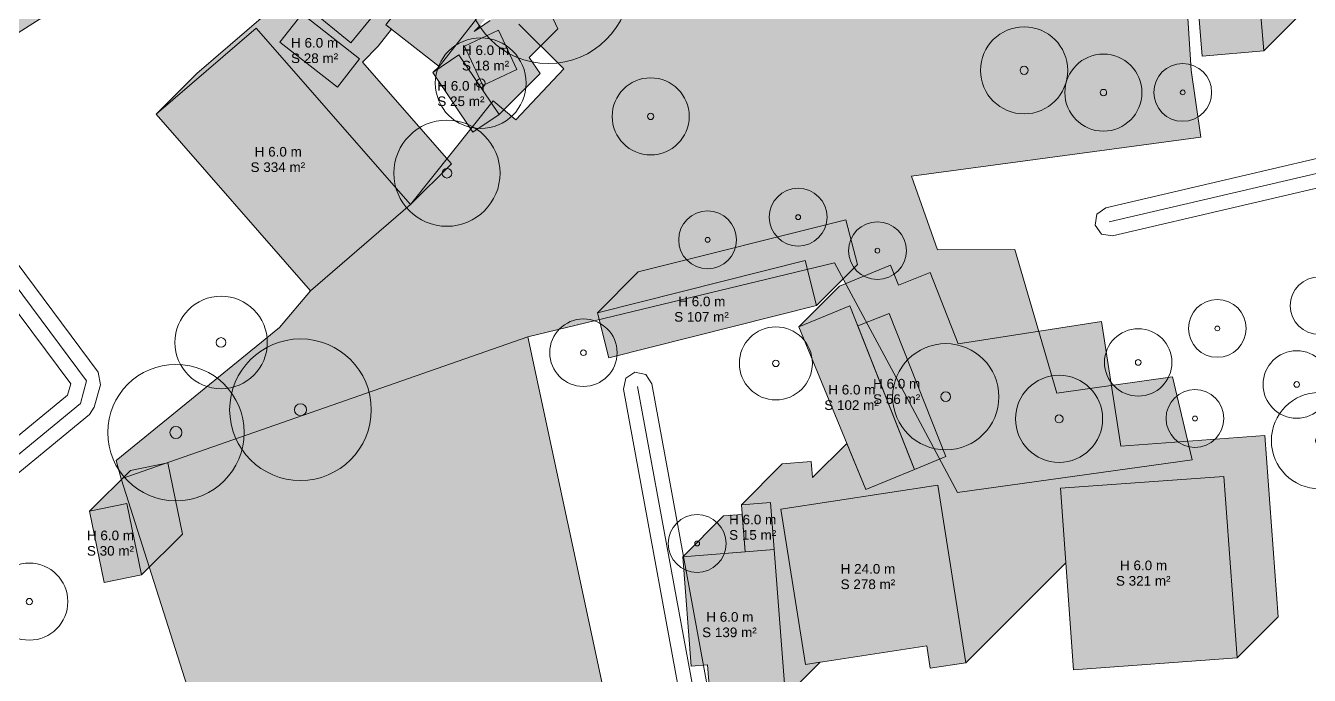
# Model space of a CAD drawing. Header units: metres. Extents: x -4 to 969, y -5 to 964.
# Drawn here: x 119.2 to 252.4, y 416.8 to 484.3 of the extents above; entities that cross this region are included whole.
import ezdxf

# ---------------------------------------------------------------- set-up
doc = ezdxf.new("R2010")
doc.units = ezdxf.units.M
doc.header["$MEASUREMENT"] = 0
for name, color, linetype, lineweight, true_color in [('TPX_BUILDING_AREAS_TEXT', 7, 'CONTINUOUS', 0, 0x000000), ('TPX_BUILDING_HEIGHTS_TEXT', 7, 'CONTINUOUS', 0, 0x000000), ('TPX_BUILDINGS', 7, 'CONTINUOUS', 0, 0x000000), ('TPX_BUILDINGS_HATCH', 7, 'CONTINUOUS', 0, 0xf0f0f0), ('TPX_BUILDINGS_SHADOWS_HATCH', 7, 'CONTINUOUS', 0, 0x000000), ('TPX_BUILDINGS_SHADOWS_OUTLINES', 7, 'CONTINUOUS', 0, 0x000000), ('TPX_ROADS_AXES', 7, 'CONTINUOUS', 0, 0x323232), ('TPX_ROADS_CONTOURS', 7, 'CONTINUOUS', 0, 0x646464), ('TPX_VEGETATION_GREEN_SPACES', 7, 'CONTINUOUS', 0, 0x58ba48), ('TPX_VEGETATION_GREEN_SPACES_HATCH', 7, 'CONTINUOUS', 0, 0x58ba48), ('TPX_VEGETATION_TREES_INDIVIDUAL', 7, 'CONTINUOUS', 0, 0x136734)]:
    doc.layers.add(name, color=color, linetype=linetype, lineweight=lineweight, true_color=true_color)
doc.styles.add('TPX_TEXTE', font='arial.ttf')

# ---------------------------------------------------------------- blocks, each defined once
blk = doc.blocks.new('TREETR006_CR071')
at = {"layer": 'TPX_VEGETATION_TREES_INDIVIDUAL'}
for radius in [7.08, 0.625]:
    blk.add_circle((0, 0, 0.04), radius, dxfattribs=at)
blk = doc.blocks.new('TREETR003_CR040')
at = {"layer": 'TPX_VEGETATION_TREES_INDIVIDUAL'}
for radius in [4, 0.333]:
    blk.add_circle((0, 0, 0.04), radius, dxfattribs=at)
blk = doc.blocks.new('TREETR003_CR030')
at = {"layer": 'TPX_VEGETATION_TREES_INDIVIDUAL'}
for radius in [3, 0.25]:
    blk.add_circle((0, 0, 0.04), radius, dxfattribs=at)
blk = doc.blocks.new('TREETR006_CR074')
at = {"layer": 'TPX_VEGETATION_TREES_INDIVIDUAL'}
for radius in [7.35, 0.625]:
    blk.add_circle((0, 0, 0.04), radius, dxfattribs=at)
blk = doc.blocks.new('TREETR003_CR038')
at = {"layer": 'TPX_VEGETATION_TREES_INDIVIDUAL'}
for radius in [3.79, 0.333]:
    blk.add_circle((0, 0, 0.04), radius, dxfattribs=at)
blk = doc.blocks.new('TREETR005_CR047')
at = {"layer": 'TPX_VEGETATION_TREES_INDIVIDUAL'}
for radius in [4.71, 0.458]:
    blk.add_circle((0, 0, 0.04), radius, dxfattribs=at)
blk = doc.blocks.new('TREETR005_CR048')
at = {"layer": 'TPX_VEGETATION_TREES_INDIVIDUAL'}
for radius in [4.8, 0.5]:
    blk.add_circle((0, 0, 0.04), radius, dxfattribs=at)
blk = doc.blocks.new('TREETR007_CR085')
at = {"layer": 'TPX_VEGETATION_TREES_INDIVIDUAL'}
for radius in [8.5, 0.708]:
    blk.add_circle((0, 0, 0.04), radius, dxfattribs=at)
blk = doc.blocks.new('TREETR003_CR035')
at = {"layer": 'TPX_VEGETATION_TREES_INDIVIDUAL'}
for radius in [3.5, 0.292]:
    blk.add_circle((0, 0, 0.04), radius, dxfattribs=at)
blk = doc.blocks.new('TREETR005_CR055')
at = {"layer": 'TPX_VEGETATION_TREES_INDIVIDUAL'}
for radius in [5.51, 0.5]:
    blk.add_circle((0, 0, 0.04), radius, dxfattribs=at)
blk = doc.blocks.new('TREETR004_CR050')
at = {"layer": 'TPX_VEGETATION_TREES_INDIVIDUAL'}
for radius in [5, 0.417]:
    blk.add_circle((0, 0, 0.04), radius, dxfattribs=at)
blk = doc.blocks.new('TREETR004_CR045')
at = {"layer": 'TPX_VEGETATION_TREES_INDIVIDUAL'}
for radius in [4.52, 0.417]:
    blk.add_circle((0, 0, 0.04), radius, dxfattribs=at)

msp = doc.modelspace()

# ---------------------------------------------------------------- hatches: boundary and pattern name
at = {"layer": 'TPX_BUILDINGS_HATCH'}
for points in [[(250.88, 497.3), (240.05, 496.41), (241.3, 481.1), (247.68, 481.63), (247.08, 488.94), (251.54, 489.3), (250.88, 497.3)], [(123.26, 493.13), (115.48, 488.18), (118.44, 483.52), (126.22, 488.48), (123.26, 493.13)], [(162.23, 491.56), (156.6, 484.35), (162.12, 480.03), (167.76, 487.24), (162.23, 491.56)], [(151.02, 488.93), (148.63, 486.01), (152.95, 482.46), (155.35, 485.37), (151.02, 488.93)], [(147.89, 485.48), (145.6, 482.54), (151.56, 477.89), (153.85, 480.82), (147.89, 485.48)], [(143.12, 484.01), (132.75, 475.06), (148.78, 456.72), (159.15, 465.68), (143.12, 484.01)], [(168.27, 483.78), (164.75, 482.14), (166.66, 478.04), (170.19, 479.7), (168.27, 483.78)], [(164.17, 481.24), (161.46, 479.38), (165.62, 473.19), (168.35, 475.04), (164.17, 481.24)], [(200.09, 459.87), (178.54, 454.45), (179.73, 449.79), (201.28, 455.2), (200.09, 459.87)], [(204.72, 455.17), (199.44, 452.99), (206.4, 436.1), (211.45, 438.18), (204.72, 455.17)], [(208.82, 454.38), (205.55, 453.09), (211.45, 438.18), (214.7, 439.52), (208.82, 454.38)], [(243.55, 437.46), (226.58, 436.23), (227.94, 417.39), (244.93, 418.64), (243.55, 437.46)], [(213.87, 436.57), (197.59, 434.05), (200.12, 417.93), (212.72, 419.89), (213.08, 417.56), (216.77, 418.12), (213.87, 436.57)], [(129.71, 434.64), (125.85, 433.85), (127.37, 426.44), (131.23, 427.24), (129.71, 434.64)], [(196.5, 434.75), (193.49, 434.52), (193.88, 429.63), (196.89, 429.87), (196.5, 434.75)], [(196.89, 429.87), (187.39, 429.12), (188.28, 417.77), (189.96, 417.89), (190.26, 413.99), (198.07, 414.6), (196.89, 429.87)]]:
    msp.add_hatch(color=256, dxfattribs=at).paths.add_polyline_path(points)
at = {"layer": 'TPX_BUILDINGS_SHADOWS_HATCH'}
h = msp.add_hatch(color=256, dxfattribs=at)
h.paths.add_polyline_path([(136.99, 479.3), (132.75, 475.06), (143.12, 484.01), (159.15, 465.68), (163.39, 469.92), (154.15, 480.48), (155.8, 482.13), (157.18, 483.89), (156.6, 484.35), (157.51, 485.52), (156.91, 485.99), (160.38, 489.45), (161.54, 490.67), (162.23, 491.56), (167.76, 487.24), (162.12, 480.03), (162.11, 480.03), (161.46, 479.38), (164.17, 481.24), (168.35, 475.04), (172.6, 479.28), (171.46, 480.97), (174.43, 483.94), (172.52, 488.03), (168.99, 486.38), (167.41, 484.79), (165.74, 483.65), (166.36, 484.27), (172, 491.49), (166.47, 495.8), (162.46, 491.79), (162.11, 492.12), (165.18, 495.19), (164.27, 496.52), (164.83, 497.08), (167.68, 500.73), (167.1, 501.18), (163.64, 496.75), (160.58, 492.84), (157.14, 495.53), (153.57, 491.96), (156.33, 489.34), (155.74, 490.18), (159.62, 492.87), (160.94, 490.95), (157.29, 488.43), (158.29, 487.48), (156.14, 485.21), (151.61, 489.51), (151.02, 488.93), (155.35, 485.37), (152.95, 482.46), (148.63, 486.01), (149.62, 487.21), (148.9, 486.49), (147.36, 488.25), (136.99, 479.3)])
h.paths.add_polyline_path([(145.6, 482.54), (147.89, 485.48), (153.85, 480.82), (151.56, 477.89), (145.6, 482.54)], flags=16)
h.paths.add_polyline_path([(164.75, 482.14), (168.27, 483.78), (170.19, 479.7), (166.66, 478.04), (164.75, 482.14)], flags=16)
for points in [[(251.53, 489.3), (247.08, 488.94), (247.68, 481.63), (251.82, 485.76), (251.53, 489.3)], [(182.78, 458.7), (178.54, 454.45), (200.09, 459.87), (201.28, 455.2), (205.53, 459.45), (204.33, 464.11), (182.78, 458.7)], [(197.73, 438.77), (193.49, 434.52), (196.5, 434.75), (196.89, 429.87), (198.07, 414.6), (201.64, 418.17), (200.12, 417.93), (197.59, 434.05), (213.87, 436.57), (216.77, 418.12), (227.14, 428.49), (226.58, 436.23), (243.55, 437.46), (244.93, 418.64), (249.17, 422.88), (247.79, 441.71), (232.87, 440.62), (230.84, 453.54), (215.98, 451.24), (213.06, 458.63), (209.79, 457.33), (209.79, 457.33), (208.96, 459.41), (203.68, 457.23), (199.44, 452.99), (204.72, 455.17), (211.42, 438.24), (205.55, 453.09), (208.82, 454.38), (214.7, 439.52), (211.45, 438.18), (206.4, 436.1), (204.42, 440.89), (200.87, 437.34), (200.74, 439), (197.73, 438.77)], [(130.09, 438.09), (125.85, 433.85), (129.71, 434.64), (131.23, 427.24), (135.48, 431.48), (133.95, 438.89), (130.09, 438.09)], [(191.64, 433.36), (187.39, 429.12), (193.88, 429.63), (193.57, 433.52), (191.64, 433.36)]]:
    msp.add_hatch(color=256, dxfattribs=at).paths.add_polyline_path(points)
at = {"layer": 'TPX_VEGETATION_GREEN_SPACES_HATCH'}
for points in [[(145.57, 452.92), (128.62, 439.12), (129.12, 437.22), (171.32, 451.96), (203.15, 459.64), (209.53, 447.73), (215.9, 435.81), (240.26, 439.2), (238.23, 447.81), (226.22, 446.12), (221.84, 461.02), (213.83, 461), (211.14, 468.62), (241.16, 472.69), (240.14, 479.64), (238.8, 500.8), (238.05, 512.79), (216.37, 506.43), (214.36, 508.41), (207.05, 501.1), (192.66, 515.31), (170.39, 484.42), (175.07, 479.79), (170.08, 474.47), (167.74, 476.45), (159.15, 465.68), (148.78, 456.72), (145.57, 452.92)], [(171.32, 451.96), (129.12, 437.22), (141.09, 399.61), (179.55, 413.56), (171.32, 451.96)]]:
    msp.add_hatch(color=256, dxfattribs=at).paths.add_polyline_path(points)

# ---------------------------------------------------------------- linework, layer by layer
at = {"layer": 'TPX_BUILDINGS', "elevation": 0.04}
for points in [[(250.88, 497.3), (240.05, 496.41), (241.3, 481.1), (247.68, 481.63), (247.08, 488.94), (251.54, 489.3)], [(123.26, 493.13), (115.48, 488.18), (118.44, 483.52), (126.22, 488.48)], [(162.23, 491.56), (156.6, 484.35), (162.12, 480.03), (167.76, 487.24)], [(151.02, 488.93), (148.63, 486.01), (152.95, 482.46), (155.35, 485.37)], [(147.89, 485.48), (145.6, 482.54), (151.56, 477.89), (153.85, 480.82)], [(143.12, 484.01), (132.75, 475.06), (148.78, 456.72), (159.15, 465.68)], [(168.27, 483.78), (164.75, 482.14), (166.66, 478.04), (170.19, 479.7)], [(164.17, 481.24), (161.46, 479.38), (165.62, 473.19), (168.35, 475.04)], [(200.09, 459.87), (178.54, 454.45), (179.73, 449.79), (201.28, 455.2)], [(204.72, 455.17), (199.44, 452.99), (206.4, 436.1), (211.45, 438.18)], [(208.82, 454.38), (205.55, 453.09), (211.45, 438.18), (214.7, 439.52)], [(243.55, 437.46), (226.58, 436.23), (227.94, 417.39), (244.93, 418.64)], [(213.87, 436.57), (197.59, 434.05), (200.12, 417.93), (212.72, 419.89), (213.08, 417.56), (216.77, 418.12)], [(129.71, 434.64), (125.85, 433.85), (127.37, 426.44), (131.23, 427.24)], [(196.5, 434.75), (193.49, 434.52), (193.88, 429.63), (196.89, 429.87)], [(196.89, 429.87), (187.39, 429.12), (188.28, 417.77), (189.96, 417.89), (190.26, 413.99), (198.07, 414.6)]]:
    msp.add_lwpolyline(points, close=True, dxfattribs=at)
at = {"layer": 'TPX_BUILDINGS_SHADOWS_OUTLINES', "elevation": 0.04}
for points in [[(251.53, 489.3), (247.08, 488.94), (247.68, 481.63), (251.82, 485.76)], [(145.6, 482.54), (147.89, 485.48), (153.85, 480.82), (151.56, 477.89)], [(164.75, 482.14), (168.27, 483.78), (170.19, 479.7), (166.66, 478.04)], [(182.78, 458.7), (178.54, 454.45), (200.09, 459.87), (201.28, 455.2), (205.53, 459.45), (204.33, 464.11)], [(197.73, 438.77), (193.49, 434.52), (196.5, 434.75), (196.89, 429.87), (198.07, 414.6), (201.64, 418.17), (200.12, 417.93), (197.59, 434.05), (213.87, 436.57), (216.77, 418.12), (227.14, 428.49), (226.58, 436.23), (243.55, 437.46), (244.93, 418.64), (249.17, 422.88), (247.79, 441.71), (232.87, 440.62), (230.84, 453.54), (215.98, 451.24), (213.06, 458.63), (209.79, 457.33), (209.79, 457.33), (208.96, 459.41), (203.68, 457.23), (199.44, 452.99), (204.72, 455.17), (211.42, 438.24), (205.55, 453.09), (208.82, 454.38), (214.7, 439.52), (211.45, 438.18), (206.4, 436.1), (204.42, 440.89), (200.87, 437.34), (200.74, 439)], [(130.09, 438.09), (125.85, 433.85), (129.71, 434.64), (131.23, 427.24), (135.48, 431.48), (133.95, 438.89)], [(191.64, 433.36), (187.39, 429.12), (193.88, 429.63), (193.57, 433.52)]]:
    msp.add_lwpolyline(points, close=True, dxfattribs=at)
for points in [[(147.36, 488.25), (136.99, 479.3), (132.75, 475.06), (143.12, 484.01), (159.15, 465.68), (163.39, 469.92), (154.15, 480.48), (155.8, 482.13), (157.18, 483.89), (156.6, 484.35)], [(167.76, 487.24), (162.12, 480.03), (162.11, 480.03), (161.46, 479.38), (164.17, 481.24), (168.35, 475.04), (172.6, 479.28), (171.46, 480.97), (174.43, 483.94), (172.52, 488.03)], [(155.35, 485.37), (152.95, 482.46), (148.63, 486.01)], [(167.41, 484.79), (165.74, 483.65), (166.36, 484.27)]]:
    msp.add_lwpolyline(points, dxfattribs=at)
at = {"layer": 'TPX_ROADS_AXES', "elevation": 0.03}
for points in [[(272.6, 473.46), (231.65, 463.89)], [(111.27, 466.52), (125.54, 447.38), (124.89, 445.05), (89.06, 415.55), (83.99, 422.61), (70.43, 412.1)], [(190.24, 405.84), (182.71, 446.81)]]:
    msp.add_lwpolyline(points, dxfattribs=at)
at = {"layer": 'TPX_ROADS_CONTOURS', "elevation": 0.03}
for points in [[(270.64, 474.54), (231.31, 465.35), (230.37, 464.68), (230.19, 463.55), (230.86, 462.62), (231.99, 462.43), (271.11, 471.57)], [(90.02, 414.4), (125.84, 443.89), (126.33, 444.64), (126.98, 446.98), (126.74, 448.28), (112.47, 467.41)], [(191.4, 407.82), (184.19, 447.08), (183.56, 448.05), (182.44, 448.29), (181.48, 447.66), (181.24, 446.54), (188.47, 407.16)]]:
    msp.add_lwpolyline(points, dxfattribs=at)
msp.add_lwpolyline([(75.5, 438.31), (109.13, 464.97), (110.53, 465), (123.89, 447.08), (123.57, 445.9), (89.34, 417.73), (85.23, 423.46)], close=True, dxfattribs=at)
at = {"layer": 'TPX_VEGETATION_GREEN_SPACES', "elevation": 0}
msp.add_lwpolyline([(170.39, 484.42), (175.07, 479.79), (170.08, 474.47), (167.74, 476.45), (159.15, 465.68), (148.78, 456.72), (145.57, 452.92), (128.62, 439.12), (129.12, 437.22), (171.32, 451.96), (203.15, 459.64), (209.53, 447.73), (215.9, 435.81), (240.26, 439.2), (238.23, 447.81), (226.22, 446.12), (221.84, 461.02), (213.83, 461), (211.14, 468.62), (241.16, 472.69), (240.14, 479.64), (238.8, 500.8)], dxfattribs=at)
msp.add_lwpolyline([(171.32, 451.96), (129.12, 437.22), (141.09, 399.61), (179.55, 413.56)], close=True, dxfattribs=at)

# ---------------------------------------------------------------- block references
at = {"layer": 'TPX_VEGETATION_TREES_INDIVIDUAL'}
for name, p in [('TREETR007_CR085', (173.45, 488.82, 0.04)), ('TREETR004_CR045', (222.82, 479.62, 0.04)), ('TREETR005_CR047', (166.43, 478.29, 0.04)), ('TREETR003_CR040', (231.05, 477.31, 0.04)), ('TREETR003_CR030', (239.28, 477.33, 0.04)), ('TREETR003_CR040', (184.07, 474.84, 0.04)), ('TREETR005_CR055', (162.93, 468.94, 0.04)), ('TREETR003_CR030', (199.37, 464.38, 0.04)), ('TREETR003_CR030', (189.98, 462.02, 0.04)), ('TREETR003_CR030', (207.6, 460.9, 0.04)), ('TREETR003_CR030', (253.44, 455.19, 0.04)), ('TREETR005_CR048', (139.49, 451.37, 0.04)), ('TREETR003_CR030', (242.87, 452.83, 0.04)), ('TREETR003_CR035', (177.09, 450.31, 0.04)), ('TREETR003_CR038', (197.06, 449.2, 0.04)), ('TREETR006_CR074', (147.73, 444.39, 0.04)), ('TREETR003_CR035', (234.66, 449.3, 0.04)), ('TREETR005_CR055', (214.69, 445.74, 0.04)), ('TREETR003_CR035', (251.11, 447.01, 0.04)), ('TREETR006_CR071', (134.81, 442.02, 0.04)), ('TREETR004_CR045', (226.45, 443.44, 0.04)), ('TREETR003_CR030', (240.55, 443.48, 0.04)), ('TREETR004_CR050', (253.48, 441.18, 0.04)), ('TREETR003_CR030', (188.89, 430.5, 0.04)), ('TREETR003_CR040', (119.59, 424.47, 0.04))]:
    msp.add_blockref(name, p, dxfattribs=at)

# ---------------------------------------------------------------- texts
at = {"layer": 'TPX_BUILDING_AREAS_TEXT', "style": 'TPX_TEXTE'}
for s, p in [('S 28 m²', (146.75, 480.38, 0.05)), ('S 18 m²', (164.49, 479.61, 0.05)), ('S 25 m²', (161.93, 475.91, 0.05)), ('S 334 m²', (142.55, 469.07, 0.05)), ('S 107 m²', (186.51, 453.53, 0.05)), ('S 102 m²', (202.08, 444.37, 0.05)), ('S 56 m²', (207.15, 444.99, 0.05)), ('S 15 m²', (192.21, 430.89, 0.05)), ('S 30 m²', (125.57, 429.24, 0.05)), ('S 278 m²', (203.78, 425.77, 0.05)), ('S 321 m²', (232.35, 426.13, 0.05)), ('S 139 m²', (189.41, 420.78, 0.05))]:
    msp.add_text(s, height=1, dxfattribs=at).set_placement(p)
at = {"layer": 'TPX_BUILDING_HEIGHTS_TEXT', "style": 'TPX_TEXTE'}
for s, p in [('H 6.0 m', (146.75, 481.98, 0.05)), ('H 6.0 m', (164.49, 481.21, 0.05)), ('H 6.0 m', (161.93, 477.51, 0.05)), ('H 6.0 m', (142.98, 470.67, 0.05)), ('H 6.0 m', (186.93, 455.13, 0.05)), ('H 6.0 m', (207.15, 446.59, 0.05)), ('H 6.0 m', (202.5, 445.97, 0.05)), ('H 6.0 m', (192.21, 432.49, 0.05)), ('H 6.0 m', (125.57, 430.84, 0.05)), ('H 24.0 m', (203.78, 427.37, 0.05)), ('H 6.0 m', (232.77, 427.73, 0.05)), ('H 6.0 m', (189.84, 422.38, 0.05))]:
    msp.add_text(s, height=1, dxfattribs=at).set_placement(p)

doc.saveas('drawing.dxf')
